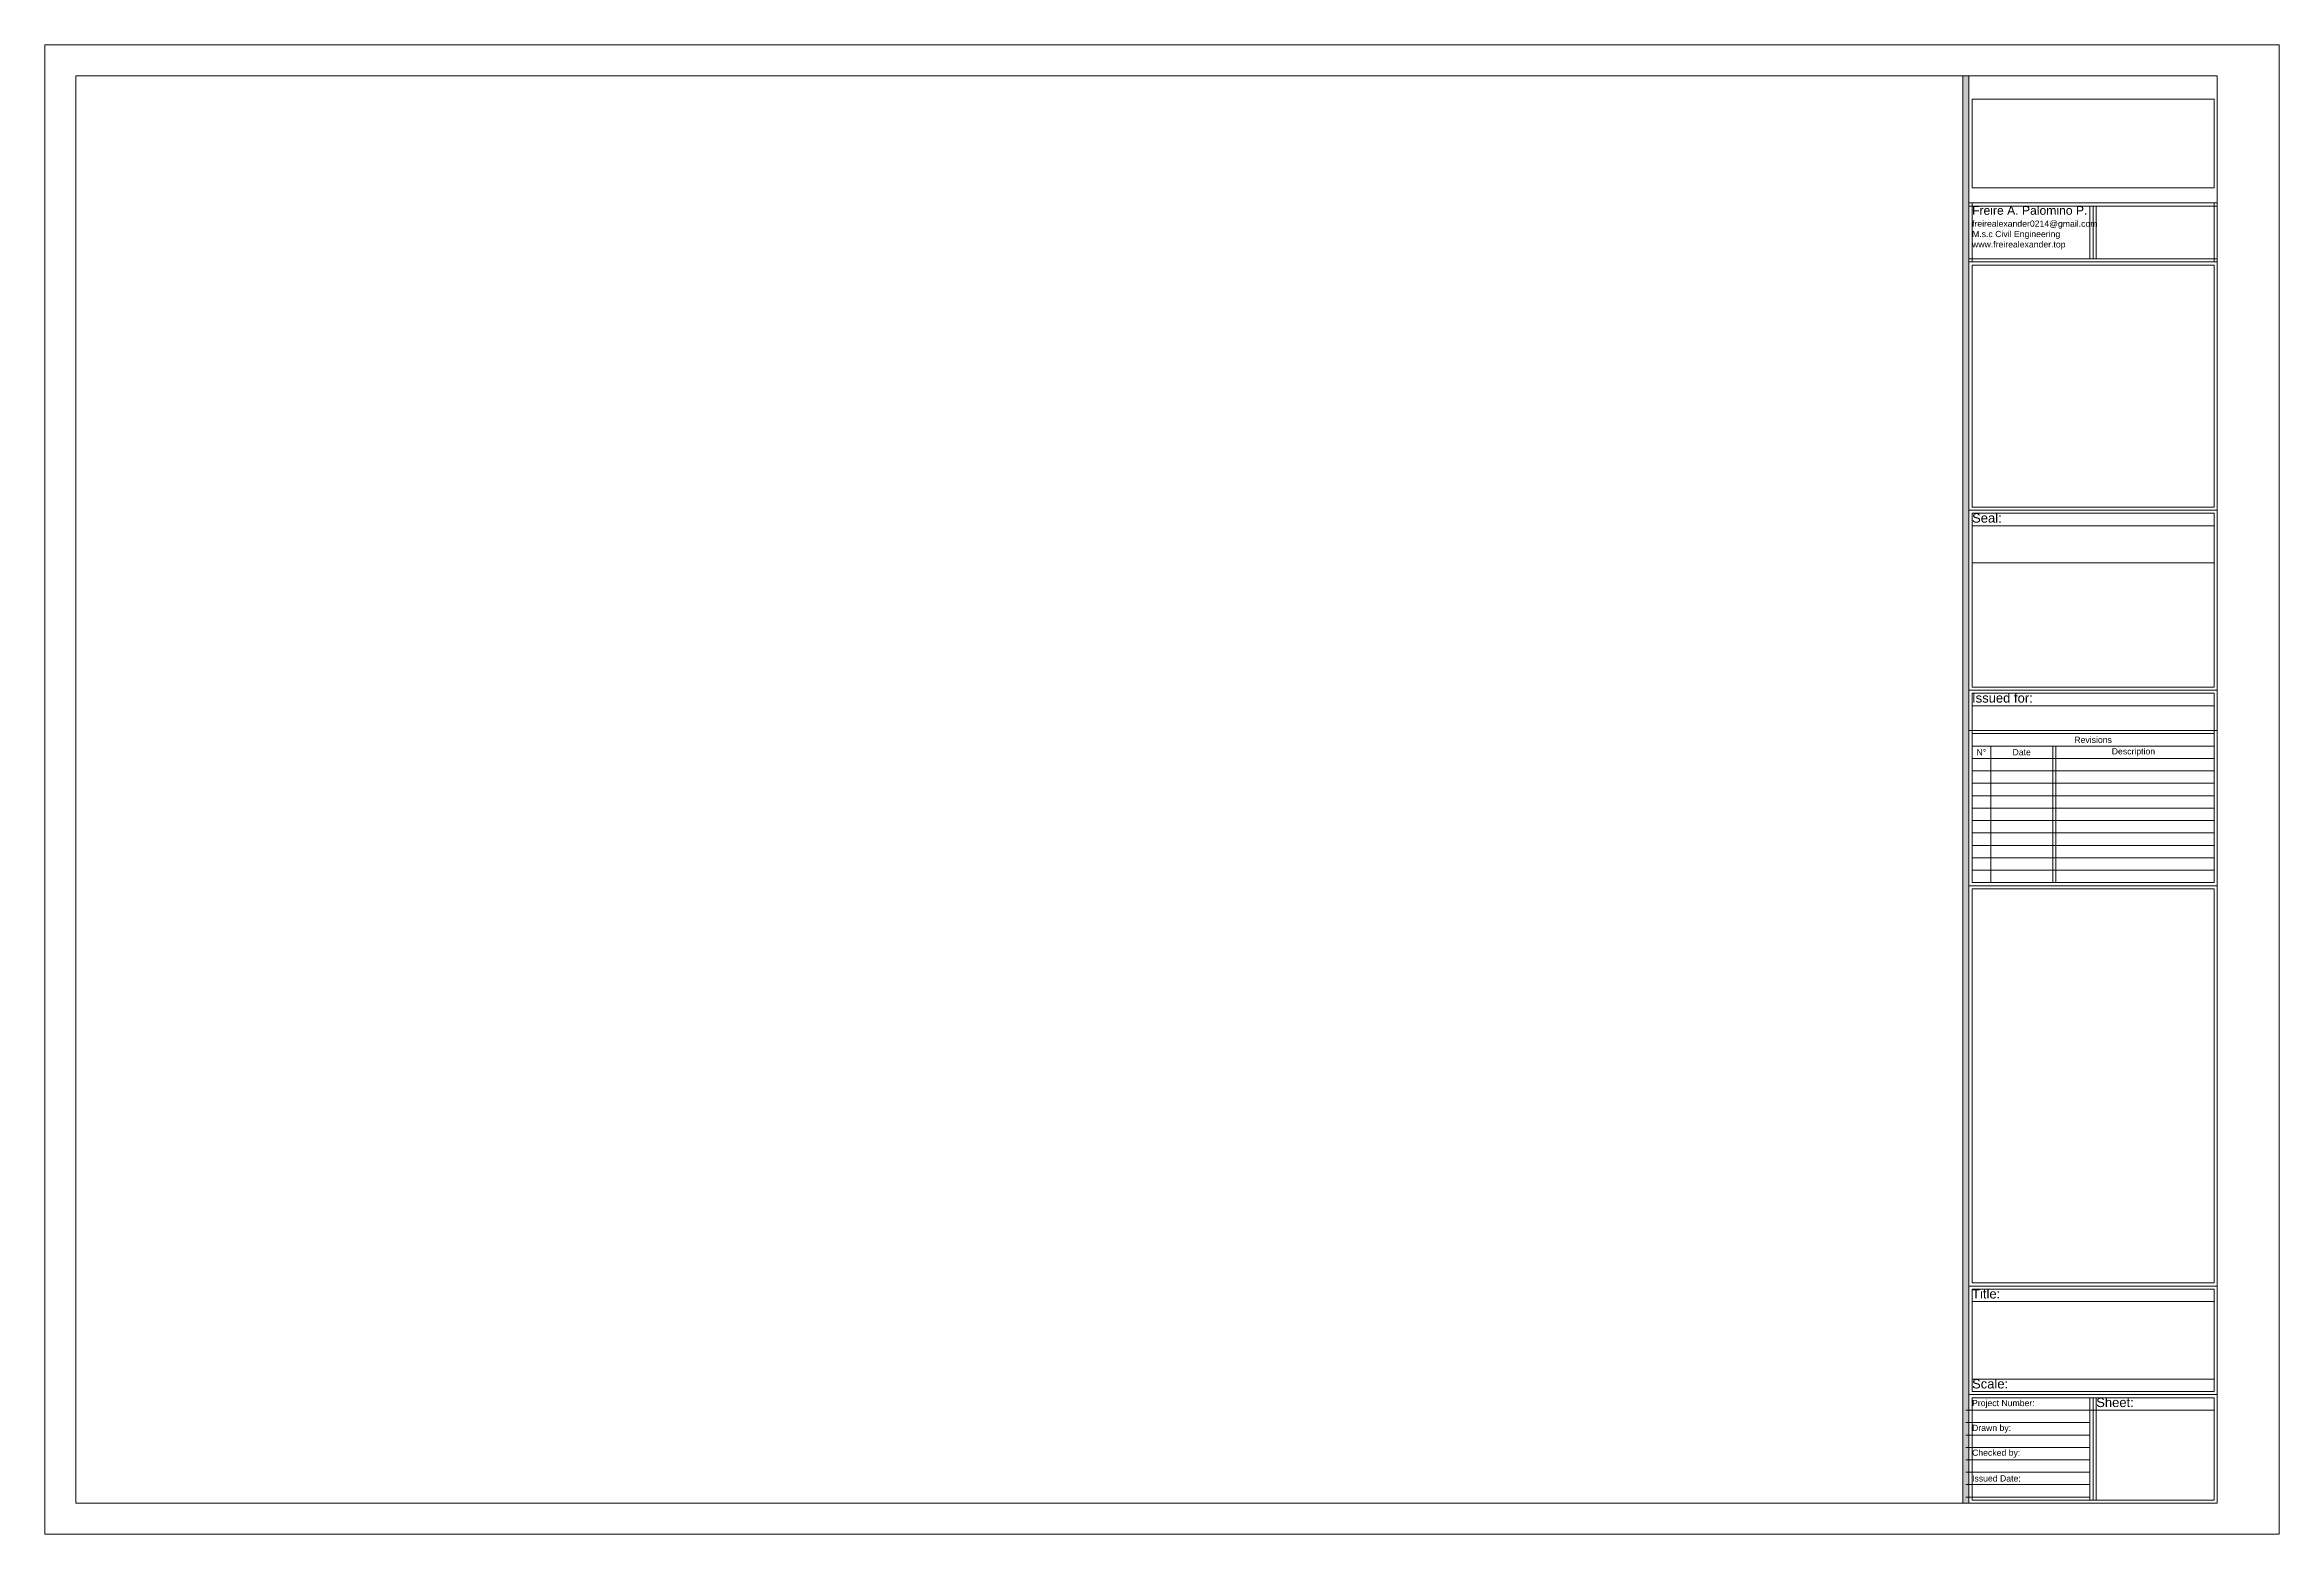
# Model space of a CAD drawing. Header units: inches. Extents: x 0 to 36, y 0 to 24.
import ezdxf

# ---------------------------------------------------------------- set-up
doc = ezdxf.new("R2010")
doc.units = ezdxf.units.IN
doc.header["$MEASUREMENT"] = 0
doc.layers.add('noPlot', color=6, linetype='Continuous', lineweight=0, plot=False)
for name, color, linetype, lineweight in [('titleBloack__box--margin-leftt', 254, 'Continuous', 0), ('titleBlock', 250, 'Continuous', 0), ('titleBlock__box', 250, 'Continuous', 0), ('titleBlock__margin', 250, 'Continuous', 0), ('titleBlock__text', 250, 'Continuous', 0)]:
    doc.layers.add(name, color=color, linetype=linetype, lineweight=lineweight)
doc.layers.add('titleBlock__logo', color=7, linetype='Continuous', lineweight=0, true_color=0xffffff)
doc.styles.get("Standard").update_dxf_attribs({"font": 'arial.ttf'})
picture_1 = doc.add_image_def('image1.png', size_in_pixel=(4325, 1585))

msp = doc.modelspace()

# ---------------------------------------------------------------- hatches: boundary and pattern name
at = {"layer": 'titleBloack__box--margin-leftt'}
h = msp.add_hatch(color=256, dxfattribs=at)
h.dxf.hatch_style = 1
h.paths.add_polyline_path([(30.9, 0.5), (31, 0.5), (31, 23.5), (30.9, 23.5)])

# ---------------------------------------------------------------- linework, layer by layer
at = {"layer": 'noPlot'}
for points in [[(31, 21.45), (35, 21.45)], [(31, 21.4), (35, 21.4)], [(31.05, 21.45), (31.05, 20.5)], [(32.95, 20.55), (32.95, 21.4)], [(33, 20.55), (33, 21.4)], [(33.05, 20.55), (33.05, 21.4)], [(34.95, 21.45), (34.95, 20.5)], [(31, 20.55), (35, 20.55)], [(31.05, 16.25), (34.95, 16.25), (34.95, 15.65), (31.05, 15.65), (31.05, 16.25)], [(31.05, 15.65), (34.95, 15.65)], [(31.05, 13.35), (34.95, 13.35)], [(31.05, 13.35), (31.05, 12.95)], [(31.05, 12.5), (34.95, 12.5)], [(31.05, 12.3), (34.95, 12.3)], [(31.05, 12.1), (34.95, 12.1)], [(31.05, 11.9), (34.95, 11.9)], [(31.05, 11.7), (34.95, 11.7)], [(31.05, 11.5), (34.95, 11.5)], [(31.05, 11.3), (34.95, 11.3)], [(31.05, 11.1), (34.95, 11.1)], [(31.05, 10.9), (34.95, 10.9)], [(31.05, 10.7), (34.95, 10.7)], [(35, 4), (35, 0.5)], [(31.05, 3.75), (34.95, 3.75)], [(31.05, 2.5), (34.95, 2.5)], [(31.05, 2.3), (34.95, 2.3)], [(31.05, 2.2), (34.95, 2.2)], [(32.95, 2.2), (32.95, 0.55)], [(33, 2.2), (33, 0.55)], [(33.05, 2.2), (33.05, 0.55)], [(30.95, 2), (32.95, 2)], [(30.95, 1.8), (32.95, 1.8)], [(32.95, 2), (34.95, 2)], [(30.95, 1.6), (32.95, 1.6)], [(30.95, 1.4), (32.95, 1.4)], [(30.95, 1.2), (32.95, 1.2)], [(30.95, 1), (32.95, 1)], [(30.95, 0.8), (32.95, 0.8)], [(30.95, 0.6), (32.95, 0.6)]]:
    msp.add_lwpolyline(points, dxfattribs=at)
for points in [[(31.05, 20.45), (34.95, 20.45), (34.95, 16.55), (31.05, 16.55)], [(31.05, 16.45), (34.95, 16.45), (34.95, 13.65), (31.05, 13.65)], [(31.05, 13.55), (34.95, 13.55), (34.95, 10.5), (31.05, 10.5)], [(31.05, 10.4), (34.95, 10.4), (34.95, 4.05), (31.05, 4.05)], [(31.05, 3.95), (34.95, 3.95), (34.95, 2.3), (31.05, 2.3)], [(31.05, 2.2), (34.95, 2.2), (34.95, 0.55), (31.05, 0.55)]]:
    msp.add_lwpolyline(points, close=True, dxfattribs=at)
at = {"layer": 'noPlot', "color": 212}
for points in [[(31.35, 12.7), (31.35, 10.5)], [(32.35, 12.7), (32.35, 10.5)], [(32.4, 12.7), (32.4, 10.5)]]:
    msp.add_lwpolyline(points, dxfattribs=at)
at = {"layer": 'noPlot', "color": 5}
for points in [[(31.05, 2.2), (31.05, 2)], [(31.05, 2), (31.05, 1.8)], [(31.05, 1.8), (31.05, 1.6)], [(31.05, 1.6), (31.05, 1.4)], [(31.05, 1.4), (31.05, 1.2)], [(31.05, 1.2), (31.05, 1)], [(31.05, 1), (31.05, 0.8)]]:
    msp.add_lwpolyline(points, dxfattribs=at)
at = {"layer": 'titleBloack__box--margin-leftt'}
msp.add_lwpolyline([(30.9, 0.5), (31, 0.5), (31, 23.5), (30.9, 23.5), (30.9, 0.5)], close=True, dxfattribs=at)
at = {"layer": 'titleBlock'}
msp.add_lwpolyline([(0, 0), (36, 0), (36, 24), (0, 24)], close=True, dxfattribs=at)
at = {"layer": 'titleBlock__box'}
for points in [[(31, 23.5), (35, 23.5)], [(31, 23.5), (31, 0.5)], [(31, 20.5), (35, 20.5)], [(31, 16.5), (35, 16.5)], [(31, 13.6), (35, 13.6)], [(31, 12.95), (35, 12.95)], [(31.05, 12.9), (34.95, 12.9)], [(31.05, 12.9), (31.05, 10.5)], [(31.05, 12.7), (34.95, 12.7)], [(34.95, 12.9), (34.95, 10.5)], [(31.05, 12.5), (34.95, 12.5)], [(31, 10.45), (35, 10.45)], [(31.05, 10.5), (34.95, 10.5)], [(31, 4), (35, 4)], [(31, 2.25), (35, 2.25)]]:
    msp.add_lwpolyline(points, dxfattribs=at)
at = {"layer": 'titleBlock__margin'}
msp.add_lwpolyline([(35, 0.5), (35, 23.5), (0.5, 23.5), (0.5, 0.5)], close=True, dxfattribs=at)

# ---------------------------------------------------------------- texts
at = {"layer": 'titleBlock__text'}
for s, width, heights, insert, char_height, attachment_point in [('\\pxsm1,ql;{\\H0.93333x;Freire A. Palomino P.\\P\\H0.71429x;freirealexander0214@gmail.com\\P\\H1.00001x;M.s.c Civil Engineering\\P\\ps*,q*;www.freirealexander.top}', 3.9, [0.85], (31.05, 21.4), 0.15, 1), ('Seal:', 3.9, [0], (31.05, 16.45), 0.15, 1), ('Issued for:', 3.9, [0], (31.05, 13.55), 0.15, 1), ('\\pxqc;{\\H0.5x;N°}', 0.3, [0.151], (31.05, 12.6), 0.2, 4), ('\\pxqc;{\\H0.5x;Date}', 1, [0.151], (31.35, 12.6), 0.2, 4), ('\\pxqc;{\\H0.5x;Revisions}', 3.9, [0.151], (31.05, 12.8), 0.2, 4), ('\\pxqc;{\\H0.5x;Description}', 2.6, [0.151], (32.35, 12.6), 0.2, 4), ('Title:', 3.9, [0], (31.05, 3.95), 0.15, 1), ('Scale:', 3.9, [0], (31.05, 2.5), 0.15, 1), ('Project Number:', 1.9, [0.205], (31.05, 2.1), 0.1, 4), ('Sheet:', 1.9, [0.2], (33.05, 2.2), 0.15, 1), ('Drawn by:', 1.9, [0.2], (31.05, 1.7), 0.1, 4), ('Checked by:', 1.9, [0.2], (31.05, 1.3), 0.1, 4), ('Issued Date:', 1.9, [0.2], (31.05, 0.9), 0.1, 4)]:
    msp.add_mtext_dynamic_manual_height_columns(s, width=width, gutter_width=1, heights=heights, dxfattribs=dict(at, insert=insert, char_height=char_height, attachment_point=attachment_point))

# ---------------------------------------------------------------- pictures from other files: only their frames are drawn
at = {"layer": 'titleBlock__logo'}
image = msp.add_image(picture_1, insert=(31.05, 21.692), size_in_units=(3.9, 1.429), dxfattribs=at)
image.dxf.flags = 15

doc.saveas('drawing.dxf')
